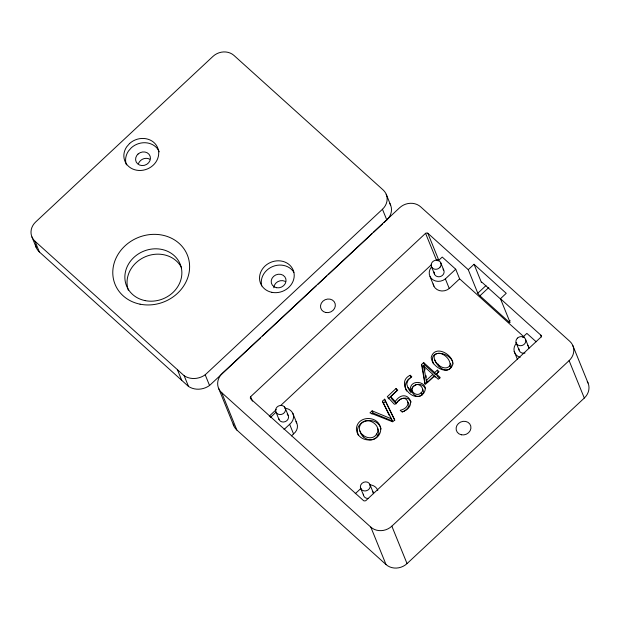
<?xml version="1.0" encoding="UTF-8"?>
<svg xmlns="http://www.w3.org/2000/svg" width="620" height="620" viewBox="0 0 620 620"><rect width="100%" height="100%" fill="white"/><g stroke="black" fill="none" stroke-linecap="round" stroke-linejoin="round"><path stroke-width="0.93" d="M449.764 365.839C451.98 359.143 439.851 348.897 434.403 355.384C432.156 362.08 444.331 372.349 449.764 365.839L450.632 367.978C445.207 374.216 436.209 365.312 434.651 359.6M450.632 367.978L451.244 365.885L450.476 363.529M500.456 298.724L540.911 335.211A2.674 2.379 -22.1 0 1 540.841 337.226L365.854 500.635A2.674 2.379 -22.1 0 1 363.669 500.735L250.542 398.722A2.674 2.379 -22.1 0 1 250.612 396.715L425.591 233.298A2.674 2.379 -22.1 0 1 427.785 233.197L468.255 269.677L477.803 293.206A2.519 0.457 47 0 0 479.934 295.802L508.749 321.788A2.519 0.457 47 0 0 510.012 322.245L500.456 298.724L506.246 293.314L474.036 264.275L468.255 269.677M376.673 433.961C382.571 425.25 366.056 414.974 360.615 424.468C354.609 433.256 371.21 443.494 376.673 433.961L377.541 436.1C372.69 443.734 361.197 438.696 360.034 430.946M377.541 436.1L378.89 433.264L377.952 428.839M396.095 403.659L395.227 401.52C405.767 386.035 419.841 406.185 402.016 411.943L400.218 410.316C415.361 406.643 404.883 389.779 395.994 403.837L394.343 404.248L387.298 396.684L396.033 388.523L397.761 390.081L390.724 396.645L391.592 398.784L396.095 403.659C398.993 398.164 408.146 395.142 411.215 402.093M516.716 342.976L515.491 344.41A10.106 8.982 -22.1 0 0 516.6 355.384L518.599 356.756A10.106 8.982 -22.1 0 0 520.141 357.368M421.104 392.84C425.816 389.205 418.918 381.92 414.648 385.346C407.542 389.306 416.036 397.978 421.104 392.84L421.972 394.979C418.337 398.358 412.331 395.374 411.913 390.67M421.972 394.979L423.53 392.483L423.088 389.825M35.014 241.25L184.179 375.759A17.794 15.81 -22.1 0 0 205.197 374.798L382.455 209.258A15.097 13.415 -22.1 0 0 383.137 189.953L233.972 55.444A15.097 13.415 -22.1 0 0 212.954 56.405L35.697 221.945A15.097 13.415 -22.1 0 0 35.014 241.25L39.355 251.945L188.519 386.454A17.794 15.81 -22.1 0 0 209.544 385.493L260.385 338.009M262.508 336.024L316.177 285.905M317.587 284.588L326.771 276.008M328.181 274.691L371.969 233.802M373.38 232.485L382.563 223.913M383.974 222.588L386.803 219.953A15.097 13.415 -22.1 0 0 389.748 203.368M269.243 416.167L276.295 409.588M280.527 405.635L431.481 264.663M270.336 417.531L275.729 412.494M431.156 267.398L431.156 267.398A10.106 8.982 -22.1 0 0 431.365 278.488L433.24 280A10.106 8.982 -22.1 0 0 445.361 278.884L455.716 269.219L442.231 257.06L438.077 260.935M284.038 429.521L289.633 424.289A10.106 8.982 -22.1 0 0 291.532 411.37L289.703 409.812A10.106 8.982 -22.1 0 0 284.952 408.347M291.447 435.875L293.539 433.915A10.106 8.982 -22.1 0 0 295.934 421.608M433.217 283.937A10.106 8.982 -22.1 0 0 435.279 288.114L437.146 289.625A10.106 8.982 -22.1 0 0 449.268 288.509L459.621 278.845L455.716 269.219M477.803 293.206L485.948 285.603M479.934 295.802L488.754 287.572M424.909 383.803L421.53 364.545L423.646 362.568L434.721 372.558L435.589 374.697L438.193 372.256L437.325 370.117L434.721 372.558M372.132 410.851L373 412.99L392.367 421.011L391.499 418.872L372.132 410.851L369.969 412.866L392.731 421.832L394.746 419.949L384.617 399.187L382.416 401.241L389.445 415.842M425.196 384.516L422.398 366.683L424.514 364.707L423.646 362.568M371.915 413.997L373 412.99M383.284 403.38L385.485 401.326L384.617 399.187M388.167 398.823L396.901 390.662L396.033 388.523M423.716 366.102L432.807 374.341L433.675 376.479L427.126 382.594L426.258 380.455L423.716 366.102L424.297 367.528M424.685 368.148L425.064 369.993M410.285 390.166C409.588 377.386 430.861 381.928 423.832 393.041C413.959 405.085 394.863 382.377 410.184 375.271L411.789 376.72L408.169 379.781L406.736 383.966L407.696 386.95L410.285 390.166L411.176 392.367L410.425 390.026M426.258 380.455L432.807 374.341M437.325 370.117L439.03 371.651L436.418 374.093L440.2 377.503L438.293 379.285L434.512 375.875L425.963 383.85L424.328 382.377M508.749 321.788L510.105 320.524M522.707 337.272L526.868 333.382L536.184 341.783M355.26 493.698L360.879 488.452M221.665 392.615L370.822 527.124A15.097 13.415 -22.1 0 0 391.848 526.163L569.106 360.623A15.097 13.415 -22.1 0 0 569.788 341.318L420.624 206.809A15.097 13.415 -22.1 0 0 399.606 207.77L222.347 373.31A15.097 13.415 -22.1 0 0 221.665 392.615L236.863 430.048L386.028 564.557A15.097 13.415 -22.1 0 0 407.046 563.596L584.304 398.055A15.097 13.415 -22.1 0 0 587.249 381.471M409.967 378.13C405.837 380.897 403.465 386.71 406.65 391.081M402.481 411.982C406.185 410.595 411.688 405.534 407.542 401.737M287.192 414.137L287.556 414.439A5.03 4.472 -22.1 0 1 285.479 421.546A5.03 4.472 -22.1 0 1 278.69 418.43M500.952 299.39L482.686 282.914A2.519 0.457 47 0 0 481.422 282.457L474.036 264.275M459.621 278.845L524.311 337.172M424.514 364.707L435.589 374.697M439.812 378.502L437.286 376.224L436.418 374.093M390.724 396.645L395.227 401.52M425.537 388.67C423.646 384.811 418.368 382.796 414.749 385.547C409.525 387.973 412.951 397.319 407.882 387.57M433.419 363.863C427.637 348.657 449.252 351.571 452.802 362.158M391.499 418.872L382.416 401.241M390.274 417.4L392.367 421.011M385.485 401.326L394.777 420.36M358.321 435.178C352.54 420.577 376.743 414.253 381.06 428.784M572.857 345.603L588.054 383.028M569.106 360.623L584.304 398.055M540.896 335.188L541.616 336.97M525.706 339.791L528.744 347.278M516.034 342.527L519.072 350.013M514.197 351.393L517.398 359.267M440.665 262.578L443.703 270.064M427.815 233.213L438.673 259.951A2.674 2.379 -22.1 0 0 436.449 260.036L425.56 233.314M445.361 278.884L449.268 288.509M431.574 266.887L434.612 274.373M430.032 276.551L433.938 286.176M386.206 194.231L390.546 204.926M382.455 209.258L386.803 219.953M438.293 364.134L439.161 366.273M434.512 375.875L435.085 377.301M423.817 366.009L424.398 367.435M421.53 364.545L422.398 366.683M410.184 375.271L411.052 377.41M362.677 434.752L363.545 436.891M391.848 526.163L407.046 563.596M370.148 485.026A5.03 4.472 -22.1 0 1 363.878 490.877A5.03 4.472 -22.1 0 1 361.925 483.368A5.03 4.472 -22.1 0 1 370.148 485.026L373.186 492.512M360.491 487.824L363.529 495.31M370.822 527.124L386.028 564.557M292.826 413.339L296.732 422.964M285.154 407.937L288.192 415.423M289.633 424.289L293.539 433.915M275.978 412.068L279.015 419.554M250.627 396.684L252.441 401.14M218.597 388.337L233.794 425.769M205.197 374.798L209.544 385.493M184.179 375.759L188.519 386.454M177.398 369.644L181.738 380.339M31.945 236.972L36.293 247.667M426.033 375.612L426.312 377.355M426.715 379.975L427.126 382.594M372.728 491.443A5.03 4.472 -22.1 0 1 373.31 493.683M368.195 498.464A5.03 4.472 -22.1 0 1 363.405 494.14M443.036 269.096A5.03 4.472 -22.1 0 1 443.145 274.613L442.246 275.536A5.03 4.472 -22.1 0 1 436.209 276.094L435.279 275.342A5.03 4.472 -22.1 0 1 434.232 272.079M527.55 345.286A5.03 4.472 -22.1 0 1 528.868 348.448M525 352.989A5.03 4.472 -22.1 0 1 521.265 352.687L520.273 352.005A5.03 4.472 -22.1 0 1 518.956 348.843M369.543 484.809A10.067 8.944 -22.1 0 1 377.781 490.374M236.863 430.048A15.097 13.415 -22.1 0 1 233.228 424.103M128.34 290.214A28.939 25.715 -22.1 0 1 145.491 256.672A28.939 25.715 -22.1 0 1 181.606 267.817M273.784 287.781A7.549 6.712 -22.1 0 1 285.146 281.356M138.555 163.564A7.549 6.712 -22.1 0 1 139.392 161.898L140.655 160.456A7.549 6.712 -22.1 0 1 149.683 159.146M126.41 164.881A17.701 15.733 -22.1 0 1 128.417 151.102L131.386 147.715A17.701 15.733 -22.1 0 1 159.309 151.83M261.717 285.913A17.616 15.655 -22.1 0 1 272.498 266.608A17.616 15.655 -22.1 0 1 293.919 272.366M39.355 251.945A15.097 13.415 -22.1 0 1 35.41 244.264M380.75 429.28C380.184 443.835 357.391 443.238 356.376 429.156C357.043 414.703 379.773 415.206 380.75 429.28M452.941 363.847C449.5 376.844 431.559 367.234 431.218 357.345C434.682 344.394 452.608 353.927 452.941 363.847M517.506 338.078L516.677 339.055A5.03 4.472 -22.1 0 0 517.227 344.519L518.227 345.201A5.03 4.472 -22.1 0 0 524.814 343.612A5.03 4.472 -22.1 0 0 524.202 337.544A5.03 4.472 -22.1 0 0 517.506 338.078M129.65 143.437L126.682 146.824A17.701 15.733 -22.1 0 0 138.795 170.453A17.701 15.733 -22.1 0 0 157.968 148.575A17.701 15.733 -22.1 0 0 129.65 143.437M138.051 154.039L136.787 155.481A7.549 6.712 -22.1 0 0 141.957 165.563A7.549 6.712 -22.1 0 0 150.133 156.232A7.549 6.712 -22.1 0 0 138.051 154.039M440.107 267.127L439.208 268.049A5.03 4.472 -22.1 0 1 433.171 268.607L432.241 267.856A5.03 4.472 -22.1 0 1 432.706 261.702A5.03 4.472 -22.1 0 1 439.402 261.082A5.03 4.472 -22.1 0 1 440.107 267.127M284.51 406.953L283.603 406.178A5.03 4.472 -22.1 0 0 277.078 407.038A5.03 4.472 -22.1 0 0 276.621 413.044L277.528 413.819A5.03 4.472 -22.1 0 0 284.053 412.959A5.03 4.472 -22.1 0 0 284.51 406.953M461.373 434.791A7.549 6.712 -22.1 0 0 470.766 426.01A7.549 6.712 -22.1 0 0 458.443 423.522A7.549 6.712 -22.1 0 0 461.373 434.791M325.763 312.511A7.549 6.712 -22.1 0 0 335.164 303.73A7.549 6.712 -22.1 0 0 322.842 301.243A7.549 6.712 -22.1 0 0 325.763 312.511M145.103 300.615A28.939 25.715 -22.1 0 0 181.125 266.964A28.939 25.715 -22.1 0 0 133.874 257.424A28.939 25.715 -22.1 0 0 145.103 300.615M276.458 287.703A7.549 6.712 -22.1 0 0 285.859 278.923A7.549 6.712 -22.1 0 0 273.529 276.435A7.549 6.712 -22.1 0 0 276.458 287.703M140.05 304.172A39.006 34.666 -22.1 0 0 188.612 258.827A39.006 34.666 -22.1 0 0 124.922 245.962A39.006 34.666 -22.1 0 0 140.05 304.172M271.847 292.33A17.616 15.655 -22.1 0 0 293.772 271.854A17.616 15.655 -22.1 0 0 265.011 266.042A17.616 15.655 -22.1 0 0 271.847 292.33"/></g></svg>
